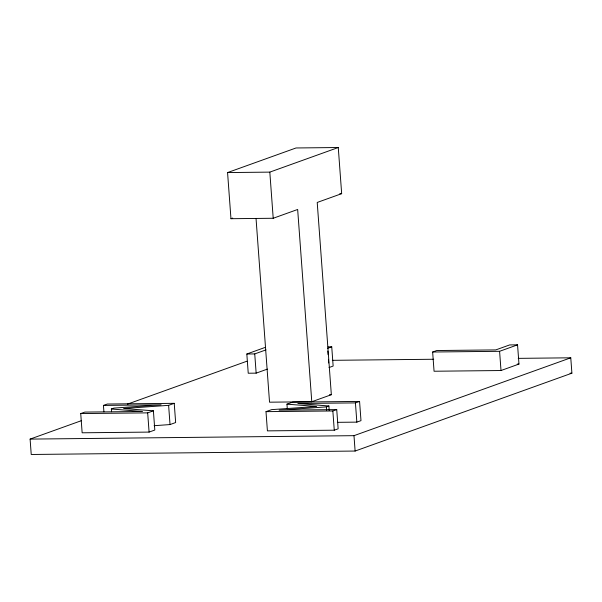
<?xml version="1.0" encoding="UTF-8"?>
<svg xmlns="http://www.w3.org/2000/svg" width="602" height="602" viewBox="0 0 602 602"><rect width="100%" height="100%" fill="white"/><g stroke="black" fill="none" stroke-linecap="round" stroke-linejoin="round"><path stroke-width="0.9" d="M311.776 401.737L297.659 209.473L273.21 218.263L230.965 218.714L227.571 172.571L296.026 147.972L338.271 147.52L341.665 193.663L317.216 202.453L331.341 394.709L311.776 401.737L269.53 402.189L256.031 218.368M227.571 172.571L269.816 172.119L338.271 147.52M230.965 218.714L232.711 218.082M154.082 425.697L170.027 424.568L175.649 422.551L174.234 403.325L168.62 405.342L123.598 408.517L153.397 410.812L154.812 430.039L149.085 432.093L82.143 432.8L80.728 413.574L84.852 412.092L142.539 411.482L111.362 408.999L111.566 411.745M103.913 411.821L103.439 405.417L107.291 404.032L174.234 403.325M267.393 369.101L256.151 373.142L248.235 373.225L246.828 353.999L264.79 347.542M246.828 353.999L254.736 353.916L265.986 349.875M111.362 408.999L113.861 408.103L161.125 404.807L103.439 405.417M518.202 358.363L570.771 357.806L571.9 373.187L355.112 451.048L31.229 454.48L30.1 439.099L81.42 420.663M127.436 404.138L246.888 361.23M80.728 413.574L147.678 412.867L153.397 410.812M327.616 348.317L331.74 346.835L333.147 366.061L329.023 367.544M432.642 352.012L436.766 350.53L495.8 349.905L509.646 344.931L517.554 344.848L518.969 364.075L501.007 370.531L434.057 371.238L432.642 352.012L499.592 351.305L517.554 344.848M30.1 439.099L353.984 435.667L570.771 357.806M329.226 410.572L328.895 405.996L326.382 406.892L279.117 410.173L336.729 409.586L338.143 428.812L334.268 430.197L267.408 430.874L265.994 411.648L271.645 409.631L316.66 406.47L286.951 404.16L287.289 408.735M286.951 404.16L292.715 402.106L359.575 401.429L360.989 420.655L356.843 422.13L337.323 422.333M265.994 411.648L332.853 410.97L336.729 409.586M328.895 405.996L297.817 403.49L355.428 402.904L359.575 401.429M339.784 193.686L341.665 193.663M328.015 346.872L331.74 346.835M332.319 360.327L433.711 359.251M517.208 364.097L518.969 364.075M570.019 373.202L571.9 373.187M329.46 394.731L331.341 394.709M499.592 351.305L501.007 370.531M355.428 402.904L356.843 422.13M353.984 435.667L355.112 451.048M332.853 410.97L334.268 430.197M327.819 351.064L328.082 354.721M328.421 359.304L328.692 362.961M326.382 406.892L326.653 410.556M269.816 172.119L273.21 218.263M254.736 353.916L256.151 373.142M168.62 405.342L170.027 424.568M147.678 412.867L149.085 432.093"/></g></svg>
